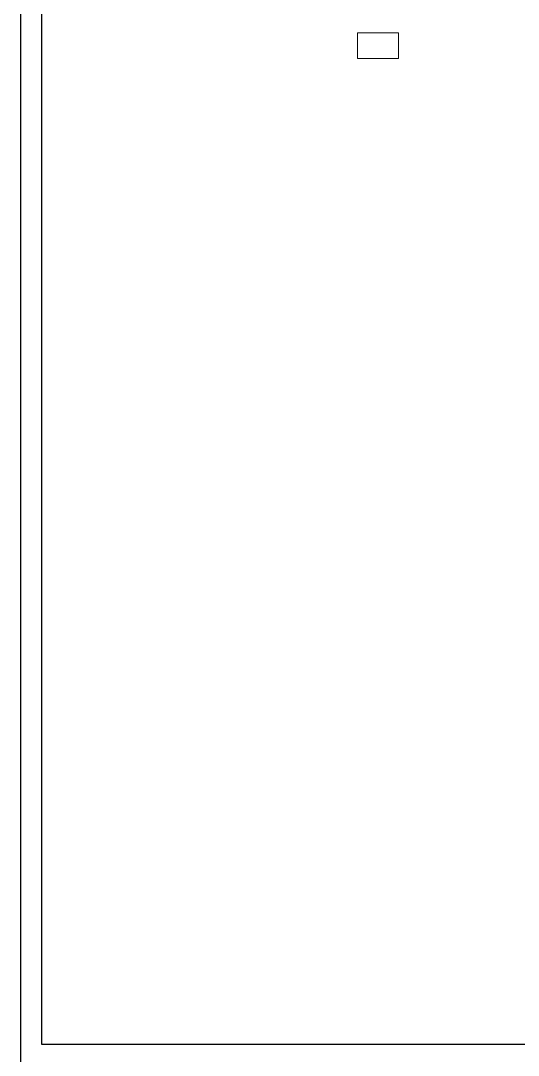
# Model space of a CAD drawing. Extents: x 100 to 738, y -85 to 470.
# Drawn here: x 612.38 to 615.9, y 454.91 to 462.23 of the extents above; entities that cross this region are included whole.
import ezdxf

# ---------------------------------------------------------------- set-up
doc = ezdxf.new("R2010")
doc.units = 0
doc.layers.get('0').update_dxf_attribs({"linetype": 'CONTINUOUS'})
doc.layers.add('ARQ-ALV', color=6, linetype='CONTINUOUS')
doc.layers.add('ARQ-EST', color=7, linetype='CONTINUOUS')
doc.layers.add('PILARES ESTRUTURAIS-P', color=7, linetype='CONTINUOUS', lineweight=18)

# ---------------------------------------------------------------- blocks, each defined once
blk = doc.blocks.new('M_Cota Madeira -Coluna - 18X29-2565263-PAV_ TÉRREO')
at = {"layer": 'PILARES ESTRUTURAIS-P'}
for p, q in [((0.09, 0.145), (-0.09, 0.145)), ((-0.09, 0.145), (-0.09, -0.145)), ((0.09, -0.145), (0.09, 0.145)), ((-0.09, -0.145), (0.09, -0.145))]:
    blk.add_line(p, q, dxfattribs=at)
blk = doc.blocks.new('BASE ARQ')
at = {"layer": 'ARQ-ALV'}
for points in [[(726.7298, 476.901), (722.2598, 476.901), (722.2598, 483.901), (722.2598, 484.081), (722.2598, 484.261), (722.2598, 486.071), (725.3098, 486.071), (725.3098, 486.371), (725.3098, 487.2561)], [(726.9098, 476.751), (722.1098, 476.751), (722.1098, 483.901), (722.1098, 484.081), (722.1098, 484.261), (722.1098, 486.221)]]:
    blk.add_lwpolyline(points, dxfattribs=at)
at = {"layer": 'ARQ-EST', "rotation": 89.99999999999991}
blk.add_blockref('M_Cota Madeira -Coluna - 18X29-2565263-PAV_ TÉRREO', (724.6348, 483.971), dxfattribs=at)

msp = doc.modelspace()

# ---------------------------------------------------------------- block references
msp.add_blockref('BASE ARQ', (-109.7317, -21.9142))

doc.saveas('drawing.dxf')
